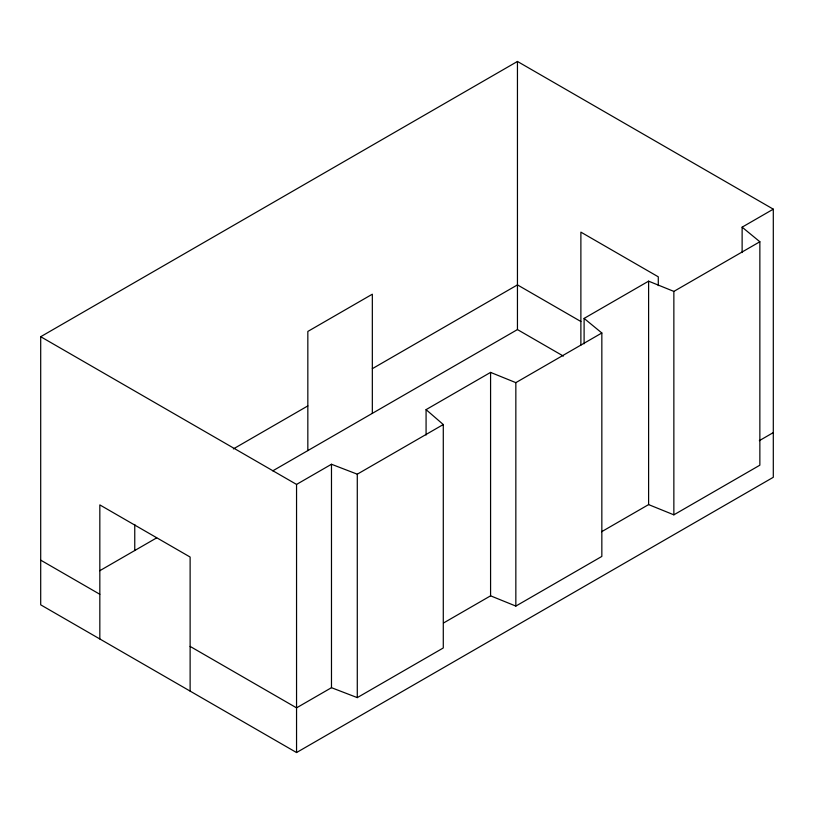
<?xml version="1.0" encoding="UTF-8"?>
<svg xmlns="http://www.w3.org/2000/svg" width="814" height="814" viewBox="0 0 814 814"><rect width="100%" height="100%" fill="white"/><g stroke="black" fill="none" stroke-linecap="round" stroke-linejoin="round"><path stroke-width="1.22" d="M40.7 336.711L517.45 61.457L773.3 209.167L773.3 477.289L296.55 752.543L40.7 604.833L40.7 336.711L296.55 484.422L331.481 464.255L357.285 474.186L443.284 424.532L426.078 409.635L490.577 372.395L515.842 382.641L601.841 332.987L584.106 318.406L648.605 281.166L673.86 291.402L759.859 241.758L742.124 227.167L773.3 209.167M233.343 448.921L307.834 405.911M372.334 368.681L517.45 284.89L580.881 321.51M99.776 570.716L156.664 537.871M272.782 470.838L517.45 329.578L563.38 356.094M443.284 424.532L443.284 647.964L357.285 697.618L331.481 687.688L296.55 707.854L190.12 646.408M443.569 622.964L490.577 595.828L515.842 606.074L601.841 556.42L601.841 332.987M601.597 531.735L648.605 504.599L673.86 514.835L759.859 465.191L759.859 241.758M759.33 440.669L773.3 432.6M40.7 560.144L99.827 594.281M742.124 227.167L742.124 252.564M673.86 291.402L673.86 514.835M658.282 285.633L658.282 276.821L580.881 232.132L580.881 345.095M648.605 281.166L648.605 504.599M584.106 318.406L584.106 343.793M517.45 61.457L517.45 329.578M515.842 382.641L515.842 606.074M490.577 372.395L490.577 595.828M426.078 409.635L426.078 435.022M372.334 413.359L372.334 294.2L307.834 331.44L307.834 450.6M357.285 474.186L357.285 697.618M331.481 464.255L331.481 687.688M296.55 484.422L296.55 752.543M190.12 691.096L190.12 557.041L99.827 504.904L99.827 638.959M134.758 524.46L134.758 550.529"/></g></svg>
